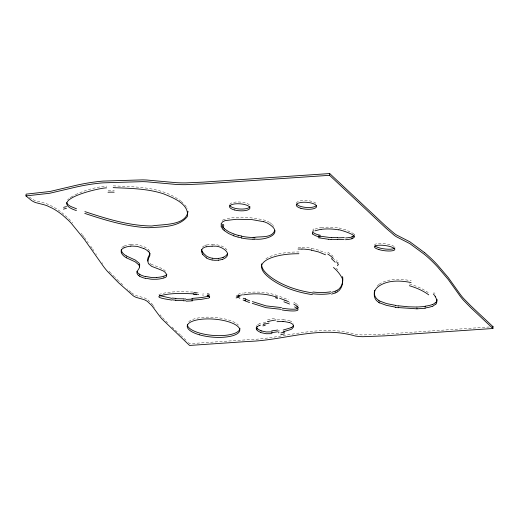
<?xml version="1.0" encoding="UTF-8"?>
<svg xmlns="http://www.w3.org/2000/svg" width="519" height="519" viewBox="0 0 519 519"><rect width="100%" height="100%" fill="white"/><g stroke="black" fill="none" stroke-linecap="round" stroke-linejoin="round"><path stroke-width="0.39" stroke-dasharray="2.6 1.95" d="M222.21 220.556L222.547 220.212M67.639 199.86L68.067 199.426M377.079 286.053L377.54 285.573M377.787 285.34L378.87 284.425M68.307 199.199L68.839 198.738M122.575 247.005L124.047 246.012M222.846 219.959C235.736 215.288 250.709 217.325 263.853 219.952A19.722 6.812 4.4 0 1 267.849 221.457M69.981 197.849L70.616 197.408M379.168 284.211C388.562 278.113 400.713 278.671 411.236 280.785M70.947 197.188L75.3 194.742M158.885 294.526C169.966 290.822 182.007 291.717 193.516 292.061M75.599 194.593C85.388 190.058 95.944 186.989 106.719 186.1M315.02 229.074L321.092 227.484M259.487 323.713L260.622 323.35M205.991 245.059L206.406 244.942M263.334 322.662L269.186 321.339M243.619 293.099C254.907 291.243 266.74 291.743 277.555 295.668M277.088 319.918L283.173 319.613M489.404 326.976L384.644 334.106L362.963 334.943A62.565 54.197 -46.8 0 1 355.21 334.21C319.957 323.746 284.561 338.524 249.152 339.64L189.701 343.682L186.918 341.08M130.911 244.235L137.483 244.624L143.906 246.791M113.298 185.854C136.166 187.015 161.571 186.47 180.742 201.028M298.178 247.284L302.116 247.368M212.226 244.3L213.815 244.365A11.587 5.132 6.1 0 1 214.535 244.423C218.973 245.02 224.026 246.129 226.939 249.84M195.618 292.255L198.764 292.638M202.897 293.254L203.37 293.332M339.004 227.99L345.732 229.833L352.083 232.869M311.692 248.439L318.744 250.197L325.66 253.019M207.678 294.169L208.69 294.474M289.453 320.716L290.296 321.021A12.391 4.626 0.3 0 1 293.332 323.123M279.741 296.44L288.415 299.755M267.798 221.47L269.588 222.443M293.884 302.285L294.902 302.856M352.232 232.96L354.107 234.166M151.055 264.184L160.15 267.791A17.86 6.682 7.7 0 1 161.98 268.608L164.919 270.444M295.305 303.096L297.672 304.854M150.834 264.048L149.881 263.334M270.114 222.774L271.502 223.799M354.218 234.244L354.86 234.841M131.67 292.781L133.532 294.156A67.626 24.743 86.1 0 0 136.679 295.739L143.997 297.776A83.786 30.653 86.1 0 1 147.623 299.703M147.902 299.937L151.587 303.492A98.149 35.915 86.1 0 1 152.618 304.731L152.878 305.049M29.382 197.038L31.471 198.602A93.595 34.248 86.1 0 0 34.922 200.503A108.984 39.879 86.1 0 0 35.805 200.84L44.024 202.948A214.503 78.486 86.1 0 1 47.437 204.09L52.549 206.497A278.437 101.873 86.1 0 1 63.026 213.601L68.45 218.46A231.565 84.727 86.1 0 1 71.142 221.211L71.68 221.788M131.028 292.262L127.142 288.875M181.189 201.391L184.388 204.428M165.347 270.808L165.736 271.165M332.692 257.813L333.801 258.851M271.904 224.143L272.274 224.48M185.997 340.217L181.15 335.683M180.58 335.151L177.725 332.471M122.666 284.73L118.851 281.149M177.161 331.933L170.66 325.822M118.566 280.876L116.262 278.677M115.108 277.555L115.685 278.119M167.553 322.844L162.272 317.388M114.537 276.99L112.273 274.713M111.196 273.597L111.734 274.162M334.327 259.383L334.833 259.922M110.664 273.033L109.055 271.288M272.618 224.824L272.936 225.168M72.212 222.379L72.751 222.969M297.835 305.016L298.204 305.49M433.865 292.547L434.267 293.014M184.777 204.869L185.821 206.199M273.221 225.506L273.487 225.843M153.131 305.373L153.384 305.704M434.643 293.475L435 293.936M81.236 233.316L81.937 234.231M153.643 306.035L153.896 306.372M82.287 234.692L84.046 237.021M84.396 237.488L87.192 241.296M154.409 307.06L154.662 307.404M102.165 262.737L102.691 263.464M87.542 241.776L88.243 242.743M90.689 246.175L92.434 248.653M92.784 249.152L93.829 250.651M95.911 253.687L96.43 254.446M186.126 206.633L186.412 207.075M273.727 226.18L273.941 226.511M186.918 207.95L187.138 208.385M161.396 316.376A136.017 49.766 86.1 0 1 160.079 314.774M188.747 321.709A26.365 9.037 4.6 0 1 213.465 317.317A26.365 9.037 4.6 0 1 238.416 325.121M209.254 294.416A21.513 2.913 -4.6 0 1 209.734 295.162M207.263 293.851A27.449 2.835 1.3 0 1 208.404 294.163M207.399 293.43A26.002 2.128 3.6 0 1 209.267 294.007M194.015 292.567A21.253 0.746 7 0 1 196.766 292.943M193.328 292.191A15.68 2.439 2.7 0 1 195.319 292.372M283.102 319.775A12.462 4.801 -0.6 0 1 289.18 320.839M267.564 319.899A48.293 22.285 -1.5 0 1 275.978 318.186M262.99 324.109A26.32 5.871 -7.1 0 1 265.365 323.577M257.606 324.712A8.68 2.997 -2.6 0 1 259.604 323.752M256.516 325.64A13.721 4.931 1.4 0 1 256.749 325.218M149.829 251.553A10.86 5.054 9.3 0 1 149.926 251.799M148.311 249.62A12.845 5.962 9.5 0 1 149.537 250.995M143.997 246.746A16.783 7.714 10 0 1 148.389 249.607M124.203 246.097A17.471 8.894 11.1 0 1 131.041 244.417M122.367 247.167A12.514 6.319 9.6 0 1 122.549 246.999M121.783 247.842A12.255 6.137 8.8 0 1 121.965 247.582M108.147 190.447A76.377 53.684 17.1 0 1 114.297 190.421M206.594 245.072A13.488 6.02 6.2 0 1 212.29 244.494M205.109 245.396A12.145 5.832 7.6 0 1 206.03 245.085M202.391 247.232A11.879 5.787 8.2 0 1 205.18 245.442M284.01 300.04A52.03 10.743 10.3 0 1 289.66 302.279M275.531 295.986A68.722 16.121 8.3 0 1 277.678 296.719M237.974 294.533A21.746 2.705 -2 0 1 242.633 293.034M336.325 268.252A116.146 56.084 -10.7 0 1 337.746 269.796M336.753 259.993A121.414 56.642 -13 0 1 337.149 260.564M338.369 262.51A121.414 56.642 -13 0 1 338.589 262.906M327.865 252.26A59.114 25.496 -4.6 0 1 333.146 256.405M302.129 247.245A27.105 9.952 1.8 0 1 311.822 248.335M265.897 258.767A40.041 14.208 1.9 0 1 299.028 251.968M409.452 283.932A37.212 17.127 12.4 0 1 428.876 293.105M374.595 245.221A10.276 2.614 7.5 0 1 383.599 243.573A10.276 2.614 7.5 0 1 394.797 247.096M321.293 227.594A20.87 6.741 4.8 0 1 338.894 228.094M312.795 230.215A21.11 5.981 1.9 0 1 313.755 228.918M296.42 203.065A10.205 3.471 4.3 0 1 306.541 200.516A10.205 3.471 4.3 0 1 316.72 204.395M229.755 204.389A10.231 3.49 4.1 0 1 239.901 202.027A10.231 3.49 4.1 0 1 249.976 205.686"/><path stroke-width="0.78" d="M374.277 292.275C373.991 295.713 376.165 298.905 379.045 300.611M261.595 263.847C261.388 269.861 266.831 273.909 271.035 277.302C283.186 286.001 297.887 290.692 312.555 292.898M424.685 252.708A396.25 144.983 86.1 0 1 437.647 265.118L448.403 277.769L460.223 294.325A145.949 53.405 86.1 0 0 463.473 298.334L470.636 305.665L493.05 326.736L492.92 328.501L384.514 335.871L362.833 336.708A62.565 54.197 -46.8 0 1 355.08 335.981C319.821 325.523 284.425 340.276 249.023 341.405L189.565 345.446L162.142 319.159A136.017 49.766 86.1 0 1 159.502 315.974L152.489 306.495A98.149 35.915 86.1 0 0 151.451 305.256L147.493 301.5A83.786 30.653 86.1 0 0 143.867 299.567L136.542 297.491A67.626 24.743 86.1 0 1 133.402 295.927L118.429 282.641L107.316 271.236A190.733 69.786 86.1 0 1 103.618 266.656L84.266 239.259L71.012 222.975A231.565 84.727 86.1 0 0 68.32 220.231L62.896 215.372A278.437 101.873 86.1 0 0 52.419 208.262L47.3 205.855A214.503 78.486 86.1 0 0 43.894 204.713L35.675 202.605A108.984 39.879 86.1 0 1 34.786 202.267A93.595 34.248 86.1 0 1 31.341 200.366L25.95 195.916L26.08 194.145L49.895 191.498L74.704 185.646A189.396 164.049 -46.8 0 1 79.044 184.673A209.812 181.734 -46.8 0 1 97.241 181.676L98.753 181.501A175.396 151.924 -46.8 0 1 103.125 181.079L142.686 179.872A158.924 137.658 -46.8 0 1 146.877 180.035L176.142 182.669A157.445 136.38 -46.8 0 0 185.808 182.902L203.305 182.13L329.708 173.554L385.565 225.927L394.498 233.621A127.019 46.476 86.1 0 0 396.561 234.997L409.906 241.815L424.685 252.727M492.92 328.501L470.499 307.43L463.344 300.099A145.949 53.405 86.1 0 1 460.087 296.089L448.273 279.54L437.517 266.87A396.25 144.983 86.1 0 0 424.548 254.472L409.776 243.58L396.425 236.761A127.019 46.476 86.1 0 1 394.362 235.386L385.435 227.692L329.571 175.318L329.708 173.554M139.605 266.883C139.345 269.523 135.258 271.748 137.522 274.447A13.565 5.32 2.8 0 0 138.722 275.453M261.544 264.917C260.752 270.963 266.189 275.265 270.367 278.664C282.589 287.656 297.549 292.405 312.419 294.662M274.804 230.267C272.306 238.169 261.239 236.346 254.784 237.287M312.516 233.187L312.522 234.212M374.433 291.075L374.627 290.277M150.023 253.57L147.831 258.144L148.129 261.122M227.594 253.473L226.271 255.491L223.631 257.19M221.178 223.812L222.612 221.808L225.155 220.588L236.43 219.284L251.546 219.531L263.723 221.717M293.546 325.368L292.191 327.022A10.542 3.867 -3.1 0 1 291.081 327.69M139.364 266.383L139.734 265.118A12.307 5.339 9.8 0 0 139.079 263.198L135.342 260.084L126.428 256.003M166.878 274.207L165.911 275.265L163.978 276.192M435.941 302.266L432.697 304.621M435.811 304.03L432.567 306.385M256.801 327.002L257.385 326.47M238.208 296.291L237.955 297.127L239.849 298.289M337.155 290.29C341.736 287.831 343.195 282.219 342.741 277.38A116.146 56.084 -10.7 0 0 342.365 276.614M337.026 292.061C341.599 289.602 343.059 283.984 342.611 279.144A116.146 56.084 -10.7 0 0 333.483 267.46M123.918 247.777L122.439 248.776A12.514 6.319 9.6 0 0 122.069 249.107A12.255 6.137 8.8 0 0 121.148 250.975L121.323 252.727M291.094 327.697L283.147 330.065M314.89 230.845L320.963 229.249M354.269 235.905L351.888 236.612M335.306 291.204L331.654 292.353M335.177 292.969L331.518 294.124M163.848 277.963C169.843 276.815 165.023 271.041 161.896 270.399A17.86 6.682 7.7 0 0 160.021 269.556L151.658 266.37L148.415 263.633L147.597 260.395L149.803 255.653L149.868 253.81A10.86 5.054 9.3 0 0 149.478 252.915M259.357 325.478L260.486 325.121M206.277 246.707L205.861 246.823A12.145 5.832 7.6 0 0 204.973 247.161A11.879 5.787 8.2 0 0 201.664 250.009L201.528 251.566L202.138 253.447A24.678 12.333 6.8 0 0 202.845 254.531M207.658 296.446L201.502 297.575L191.855 298.431M207.522 298.217L201.372 299.346L191.725 300.196M263.198 324.427L269.056 323.103M351.759 238.377C361.931 236.119 339.796 229.735 338.868 229.755M283.166 331.797L290.958 329.461A10.542 3.867 -3.1 0 0 292.048 328.787L293.417 327.132A16.459 6.157 -1.5 0 0 293.592 325.861L293.203 324.888A12.391 4.626 0.3 0 0 290.153 322.792L289.323 322.481M278.411 331.012L279.138 330.882M278.281 332.776L279.001 332.647M243.489 294.863C254.777 293.008 266.61 293.507 277.425 297.432M425.392 306.469L416.965 307.04M425.308 308.228L417.438 308.799M276.951 321.683L283.037 321.378M272.131 331.888L266.279 331.952L261.641 330.979M271.995 333.659L266.15 333.723L261.505 332.75A14.642 5.32 1.2 0 1 260.363 332.264M218.48 258.462L215.236 258.533A10.497 5.073 6.2 0 1 213.465 258.371L212.265 258.17M218.35 260.227L215.106 260.298A10.497 5.073 6.2 0 1 213.335 260.142L212.135 259.935M106.583 187.865C99.376 187.794 45.134 200.464 76.416 210.578M25.95 195.916L49.759 193.263L74.574 187.411A189.396 164.049 -46.8 0 1 78.914 186.444A209.812 181.734 -46.8 0 1 97.105 183.441L98.616 183.265A175.396 151.924 -46.8 0 1 102.989 182.85L142.556 181.644A158.924 137.658 -46.8 0 1 146.747 181.806L176.006 184.433A157.445 136.38 -46.8 0 0 185.679 184.673L203.169 183.895L329.571 175.318M492.142 326.795L493.05 326.736M130.775 246.006L137.353 246.389L143.776 248.556M344.305 237.566L341.528 237.702A22.752 3.756 0.9 0 1 337.622 237.793M344.168 239.33L341.392 239.473A22.752 3.756 0.9 0 1 337.486 239.557M156.738 277.477L152.657 277.496A12.43 4.353 4.5 0 1 150.718 277.347L145.748 276.471M183.272 298.821L175.805 298.723M183.136 300.585L175.675 300.495M417.321 308.799L416.627 308.811M416.861 307.047L408.382 306.8L398.715 305.827M416.575 308.811L398.586 307.592M254.647 239.051C264.937 240.576 286.027 233.959 267.668 223.241A19.722 6.812 4.4 0 0 263.788 221.691M113.168 187.625C129.971 188.384 147.182 188.507 163.336 193.762C172.872 197.668 189.292 203.759 187.417 216.455C178.672 227.666 161.454 226.771 148.538 227.744C126.617 226.771 105.428 220.257 84.753 213.387M298.042 249.049L301.98 249.133M212.089 246.064L213.679 246.129A11.587 5.132 6.1 0 1 214.405 246.188C220.815 245.403 234.419 253.843 223.501 258.962A14.298 7.097 6.9 0 1 222.567 259.305M281.473 307.598L266.182 305.899L252.396 301.578M281.343 309.363L266.046 307.67L252.266 303.343M331.148 237.657L318.355 235.963M331.012 239.421L328.559 239.278M328.423 239.265L318.225 237.734M193.386 293.825C182.214 293.391 170.712 292.826 159.833 295.843C154.617 297.984 170.725 299.69 171.679 300.099M195.481 294.02L198.628 294.403M171.815 298.334L159.365 295.551M395.536 305.367L386.506 303.57L379.979 301.156M395.4 307.138L386.376 305.334L379.85 302.927M202.76 295.026L203.24 295.103M311.562 250.203L318.608 251.962L325.523 254.79M241.744 236.061L238.234 235.295M241.607 237.832L238.104 237.06M411.1 282.55C400.311 280.429 387.518 279.76 378.176 286.644C372.791 290.393 372.804 299.333 378.909 302.376M145.612 278.236L150.581 279.112A12.43 4.353 4.5 0 0 152.528 279.267L156.608 279.248A16.984 5.891 4.5 0 0 163.764 277.931M207.542 295.94L208.554 296.239M84.882 211.616C106.557 218.758 128.829 225.752 151.846 226.005C162.609 223.961 185.776 226.083 188.04 211.343M233.952 234.03L233.952 234.03A24.841 7.869 5.1 0 0 238.176 235.328M224.007 230.423L228.645 233.55L233.881 235.814M233.887 234.004L228.782 231.785L224.137 228.658M76.546 208.813C73.147 207.217 68.287 206.367 66.523 202.637M279.605 298.211L288.279 301.52M245.137 298.73L245.785 298.996M245 300.495L245.649 300.761M239.986 296.524L238.455 295.687M126.292 257.768L135.206 261.848L138.975 264.962M293.754 304.05L297.127 306.242M139.922 274.343L138.839 273.688A13.565 5.32 2.8 0 1 137.658 272.683M139.793 276.108L138.703 275.459M206.361 257.872L202.773 254.537M331.369 258.559L335.183 262.225M297.166 306.275L298.068 307.254M433.307 293.858L435.499 296.628M257.184 328.404L256.879 328.047M137.652 272.683L136.951 271.21M222.781 227.322L221.068 224.156M222.651 229.093L220.938 225.921M256.749 329.818L257.048 330.168A17.646 6.325 1.6 0 0 260.337 332.27M337.369 264.995L337.895 265.754M202.903 252.766L206.497 256.107A11.755 5.936 5.6 0 0 212.239 258.228M202.274 251.683L201.632 249.535M121.452 250.962L121.245 249.788M239.927 328.235A26.365 9.037 4.6 0 1 214.029 335.482A26.365 9.037 4.6 0 1 187.359 324.777M192.737 299.048A81.1 21.597 2.6 0 1 186.25 299.392M208.327 296.466A14.078 2.05 -2.8 0 0 209.151 296.122A21.513 2.913 -4.6 0 1 209.572 296.991M175.909 298.393A13.513 2.627 3.4 0 1 172.347 298.055M185.744 298.944A57.94 16.258 2.8 0 1 183.454 299.022M192.601 300.812A81.1 21.597 2.6 0 1 186.113 301.156M209.631 297.251A14.078 2.05 -2.8 0 1 208.19 298.23M207.126 295.622A27.449 2.835 1.3 0 1 208.268 295.927M207.263 295.201A26.002 2.128 3.6 0 1 209.138 295.772M193.879 294.331A21.253 0.746 7 0 1 196.636 294.708M193.191 293.955A15.68 2.439 2.7 0 1 195.189 294.137M175.772 300.164A13.513 2.627 3.4 0 1 172.217 299.826M185.607 300.709A57.94 16.258 2.8 0 1 183.317 300.786M257.132 328.021A13.721 4.931 1.4 0 1 256.548 327.184M260.467 330.506A17.646 6.325 1.6 0 1 257.203 328.404M261.686 330.966A14.642 5.32 1.2 0 1 260.493 330.493M277.678 330.019A40.677 19.982 0.2 0 1 271.703 330.824M284.723 332.076A68.197 31.523 -0.9 0 1 280.941 332.9M257.002 329.792A13.721 4.931 1.4 0 1 256.62 326.983M277.548 331.784A40.677 19.982 0.2 0 1 271.567 332.588M284.587 333.84A68.197 31.523 -0.9 0 1 280.811 334.664M282.965 321.54A12.462 4.801 -0.6 0 1 289.044 322.604M267.428 321.663A48.293 22.285 -1.5 0 1 275.849 319.951M262.861 325.874A26.32 5.871 -7.1 0 1 265.235 325.348M257.469 326.477A8.68 2.997 -2.6 0 1 259.468 325.517M126.474 255.984A16.031 8.006 7.1 0 1 121.524 250.962M145.541 276.621A17.484 6.792 3.1 0 1 139.663 274.408M163.894 276.166A16.984 5.891 4.5 0 1 156.686 277.425M148.181 251.384A12.845 5.962 9.5 0 1 149.504 252.915M143.86 248.51A16.783 7.714 10 0 1 148.259 251.378M124.067 247.861A17.471 8.894 11.1 0 1 130.905 246.188M126.344 257.748A16.031 8.006 7.1 0 1 121.394 252.727M138.949 264.962A12.307 5.339 9.8 0 1 139.598 266.883M145.411 278.385A17.484 6.792 3.1 0 1 139.527 276.179M63.597 207.405A81.061 9.621 9.9 0 1 66.555 206.653M108.01 192.212A76.377 53.684 17.1 0 1 114.161 192.186M63.467 209.17A81.061 9.621 9.9 0 1 66.426 208.424M202.981 252.759A24.678 12.333 6.8 0 1 202.339 251.683M222.645 257.508A13.403 6.513 6.3 0 1 218.434 258.391M223.611 257.177A14.298 7.097 6.9 0 1 222.703 257.541M206.458 246.836A13.488 6.02 6.2 0 1 212.161 246.259M212.109 259.993A11.755 5.936 5.6 0 1 206.296 257.898M222.515 259.273A13.403 6.513 6.3 0 1 218.298 260.162M296.913 306.366A23.225 3.737 12 0 1 282.33 308.221M236.275 296.239A47.242 3.25 15.7 0 1 237.812 295.875M249.684 300.812A62.436 2.984 18.3 0 1 243.216 298.23M294.584 306.898A23.225 3.737 12 0 1 282.2 309.986M283.88 301.805A52.03 10.743 10.3 0 1 289.524 304.05M275.401 297.757A68.722 16.121 8.3 0 1 277.548 298.483M237.838 296.297A21.746 2.705 -2 0 1 242.496 294.798M236.139 298.01A47.242 3.25 15.7 0 1 237.676 297.64M249.555 302.577A62.436 2.984 18.3 0 1 243.08 299.995M330.733 291.788A25.139 9.005 4.2 0 1 312.97 292.009M337.097 290.264A22.479 10.523 8.5 0 1 335.242 291.165M330.603 293.559A25.139 9.005 4.2 0 1 312.834 293.773M336.967 292.028A22.479 10.523 8.5 0 1 335.112 292.93M336.617 261.758A121.414 56.642 -13 0 1 338.459 264.671M327.736 254.031A59.114 25.496 -4.6 0 1 333.01 258.17M302 249.01A27.105 9.952 1.8 0 1 311.685 250.1M261.836 264.891A40.041 14.208 1.9 0 1 298.892 253.733M379.824 301.208A19.631 8.531 0.7 0 1 378.889 300.657M398.618 305.996A62.501 22.719 3.8 0 1 395.413 305.529M432.398 304.51A22.765 8.265 4.7 0 1 425.087 306.191M436.998 299.314A26.943 11.36 16.7 0 1 436.103 302.324M435.143 296.602A26.943 11.36 16.7 0 1 435.966 304.089M409.322 285.697A37.212 17.127 12.4 0 1 428.739 294.87M379.687 302.979A19.631 8.531 0.7 0 1 378.76 302.421M398.482 307.761A62.501 22.719 3.8 0 1 395.277 307.3M432.262 306.275A22.765 8.265 4.7 0 1 424.957 307.962M394.894 247.887A10.276 2.614 7.5 0 1 385.747 249.075A10.276 2.614 7.5 0 1 375.062 245.941M337.486 237.644A19.683 2.997 1 0 1 331.304 237.527M353.011 236.709A17.88 2.887 0.9 0 1 345.622 237.949M320.359 235.269A38.562 9.991 -8.4 0 1 313.301 232.518M337.356 239.408A19.683 2.997 1 0 1 331.167 239.291M352.875 238.474A17.88 2.887 0.9 0 1 345.492 239.713M321.164 229.366A20.87 6.741 4.8 0 1 338.758 229.865M312.71 233.187A21.11 5.981 1.9 0 1 313.625 230.683M320.229 237.034A38.562 9.991 -8.4 0 1 312.983 234.121M316.584 205.297A10.205 3.471 4.3 0 1 306.755 207.49A10.205 3.471 4.3 0 1 296.641 204.09M249.963 206.672A10.231 3.49 4.1 0 1 239.772 209.021A10.231 3.49 4.1 0 1 229.735 205.342M254.861 237.358A19.852 5.411 5.3 0 1 253.136 237.345M253.24 237.507A21.007 6.429 5.4 0 1 241.497 236.249M223.825 225.259A69.929 15.622 26.2 0 1 223.391 224.474M224.513 228.684A46.301 12.138 10.8 0 1 223.092 227.354M254.732 239.129A19.852 5.411 5.3 0 1 253.006 239.116M253.103 239.278A21.007 6.429 5.4 0 1 241.361 238.013M223.695 227.024A69.929 15.622 26.2 0 1 222.469 224.377M224.383 230.449A46.301 12.138 10.8 0 1 222.956 229.119M238.039 237.092A24.841 7.869 5.1 0 1 233.803 235.84M199.328 334.781A26.365 9.037 4.6 0 0 239.772 330.441A26.365 9.037 4.6 0 0 201.424 319.25A26.365 9.037 4.6 0 0 199.328 334.781M378.974 249.594A10.276 2.614 7.5 0 0 394.81 249.522A10.276 2.614 7.5 0 0 380.135 245.182A10.276 2.614 7.5 0 0 378.974 249.594M300.903 208.314A10.205 3.471 4.3 0 0 316.603 206.62A10.205 3.471 4.3 0 0 301.811 202.358A10.205 3.471 4.3 0 0 300.903 208.314M234.329 209.923A10.231 3.49 4.1 0 0 249.937 208.048A10.231 3.49 4.1 0 0 234.925 203.902A10.231 3.49 4.1 0 0 234.329 209.923"/></g></svg>
